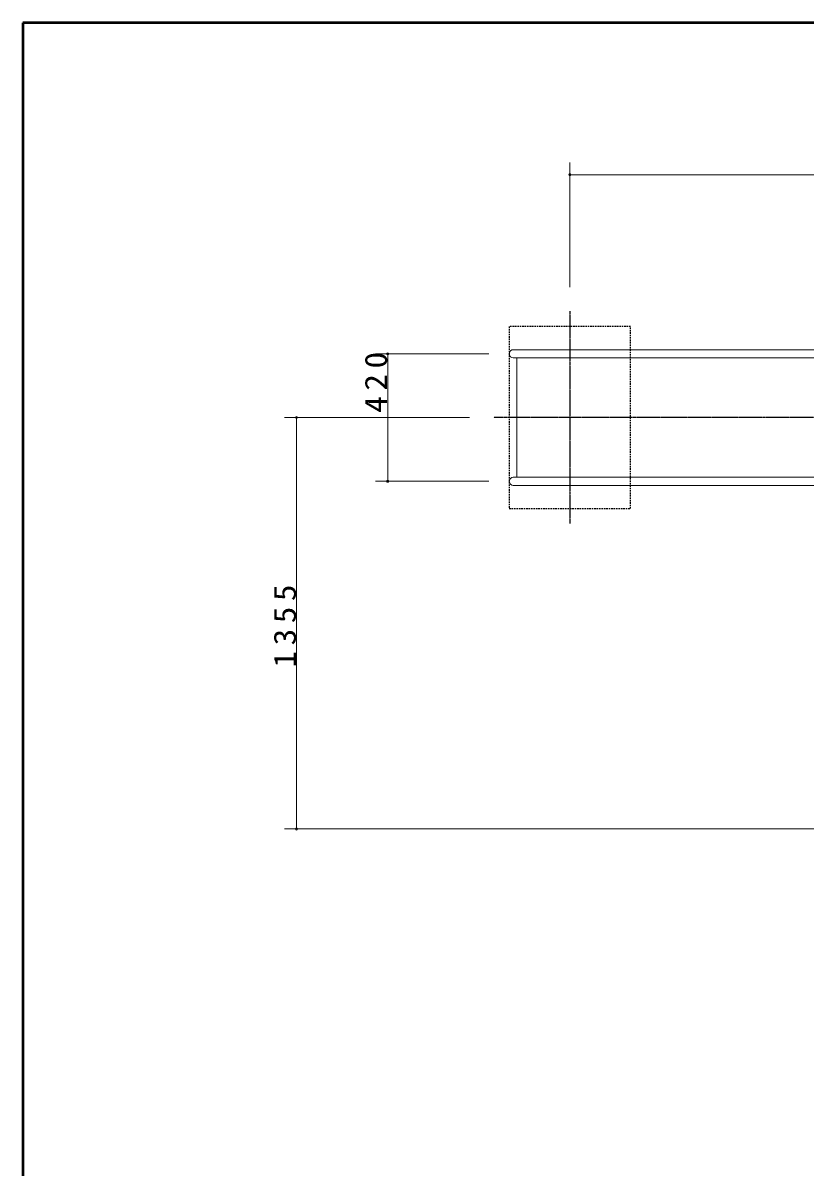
# Model space of a CAD drawing. Units: millimetres at full size. Extents: x -15630 to 0, y -2472 to 10680.
# Drawn here: x -15400 to -12823, y 6911 to 10680 of the extents above; entities that cross this region are included whole.
import ezdxf

# ---------------------------------------------------------------- set-up
doc = ezdxf.new("R2010")
doc.units = ezdxf.units.MM
doc.linetypes.add('USER2', pattern=[6, 3, -1, 1, -1])
doc.linetypes.add('USER4', pattern=[8, 5, -3])
for name, color, linetype, lineweight in [('A3図枠', 7, 'Continuous', 25), ('線', 2, 'Continuous', 25), ('補助', 2, 'Continuous', 13)]:
    doc.layers.add(name, color=color, linetype=linetype, lineweight=lineweight)
doc.styles.add('ＭＳ ゴシック', font='')
doc.styles.get('ＭＳ ゴシック').set_extended_font_data('MS Gothic')

# ---------------------------------------------------------------- blocks, each defined once
blk = doc.blocks.new('dimension_origin')
at = {"color": 0, "linetype": 'Continuous', "lineweight": -2}
blk.add_circle((0, 0), 1.25, dxfattribs=at)

msp = doc.modelspace()

# ---------------------------------------------------------------- linework, layer by layer
at = {"layer": 'A3図枠', "lineweight": 50}
for p, q in [((-15400, 10680), (-15400, 0)), ((0, 10680), (-15400, 10680))]:
    msp.add_line(p, q, dxfattribs=at)
at = {"layer": '線', "color": 20, "linetype": 'USER2'}
for p, q in [((-13598.297, 9730), (-13598.297, 9030)), ((-10080.378, 9380), (-13848.455, 9380))]:
    msp.add_line(p, q, dxfattribs=at)
at = {"layer": '線', "color": 7, "lineweight": 13}
for p, q in [((-13784.698, 9603.6), (-10982.178, 9603.6)), ((-13784.698, 9576.4), (-10982.178, 9576.4)), ((-13772.598, 9183.6), (-13772.598, 9576.4)), ((-13784.698, 9183.6), (-10982.178, 9183.6)), ((-13784.698, 9156.4), (-10982.178, 9156.4))]:
    msp.add_line(p, q, dxfattribs=at)
at = {"layer": '線', "color": 4, "linetype": 'USER4'}
msp.add_lwpolyline([(-13798.298, 9080), (-13398.298, 9080), (-13398.298, 9680), (-13798.298, 9680)], close=True, dxfattribs=at)
at = {"layer": '線', "color": 7, "lineweight": 13}
for centre in [(-13784.698, 9590), (-13784.698, 9170)]:
    msp.add_arc(centre, 13.6, 90, 270, dxfattribs=at)
at = {"layer": '補助'}
for p, q in [((-13598.297, 9810), (-13598.297, 10220)), ((-13598.297, 10180), (-10530.378, 10180)), ((-13864.698, 9590), (-14238.455, 9590)), ((-14198.455, 9170), (-14198.455, 9590)), ((-13928.455, 9380), (-14538.455, 9380)), ((-14498.455, 8024.775), (-14498.455, 9380)), ((-13864.698, 9170), (-14238.455, 9170)), ((-10960.378, 8024.775), (-14538.455, 8024.775))]:
    msp.add_line(p, q, dxfattribs=at)

# ---------------------------------------------------------------- block references
at = {"layer": '補助', "xscale": 2.67, "yscale": 2.67}
msp.add_blockref('dimension_origin', (-13598.297, 10180), dxfattribs=at)
for p, rotation in [((-14198.455, 9590), 270), ((-14498.455, 9380), 270), ((-14198.455, 9170), 90), ((-14498.455, 8024.775), 90)]:
    msp.add_blockref('dimension_origin', p, dxfattribs=dict(at, rotation=rotation))

# ---------------------------------------------------------------- texts
at = {"layer": '補助', "char_height": 73.31, "attachment_point": 8, "rotation": 90, "style": 'ＭＳ ゴシック'}
for s, insert in [('\\T1.33;\\W1.1;420', (-14199.455, 9505)), ('\\T1.33;\\W1.1;1355', (-14499.455, 8702.387))]:
    msp.add_mtext(s, dxfattribs=dict(at, insert=insert))

doc.saveas('drawing.dxf')
